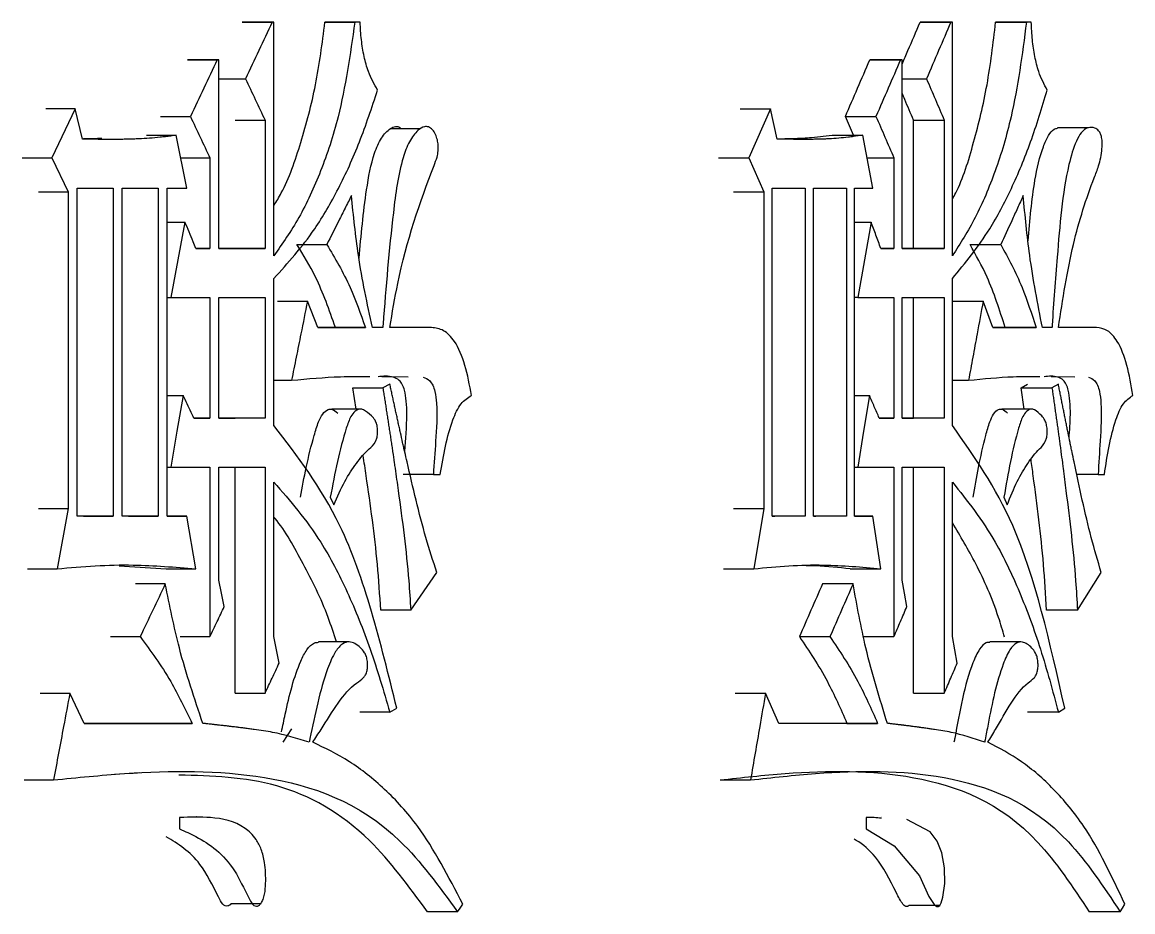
# Model space of a CAD drawing. Header units: millimetres. Extents: x 2271 to 4415, y 823 to 2339.
# Drawn here: x 3187.551 to 3190.737, y 1047.054 to 1049.607 of the extents above; entities that cross this region are included whole.
import ezdxf

# ---------------------------------------------------------------- set-up
doc = ezdxf.new("R2010")
doc.units = ezdxf.units.MM

msp = doc.modelspace()

# ---------------------------------------------------------------- linework, layer by layer
at = {"color": 7, "linetype": 'Continuous', "lineweight": 25}
for p, q in [((3188.1826, 1049.6072), (3188.2681, 1049.6072)), ((3188.1877, 1049.6072), (3188.1826, 1049.6072)), ((3188.2732, 1049.6072), (3188.1877, 1049.6072)), ((3188.2732, 1049.6072), (3188.2681, 1049.6072)), ((3188.2732, 1048.9366), (3188.2732, 1049.6072)), ((3188.5206, 1049.6072), (3188.4348, 1049.6072)), ((3188.5206, 1049.6072), (3188.5055, 1049.6072)), ((3190.1271, 1049.6073), (3190.2151, 1049.6073)), ((3190.1317, 1049.6073), (3190.1271, 1049.6073)), ((3190.2197, 1049.6073), (3190.1317, 1049.6073)), ((3190.2197, 1049.6073), (3190.2151, 1049.6073)), ((3190.2197, 1048.9366), (3190.2197, 1049.6073)), ((3190.4458, 1049.6073), (3190.3575, 1049.6073)), ((3190.4458, 1049.6073), (3190.4321, 1049.6073)), ((3188.025, 1049.4991), (3188.1103, 1049.4991)), ((3188.0301, 1049.4991), (3188.025, 1049.4991)), ((3188.1154, 1049.4991), (3188.0301, 1049.4991)), ((3188.1154, 1049.4991), (3188.1103, 1049.4991)), ((3188.1154, 1048.9582), (3188.1154, 1049.4991)), ((3189.9828, 1049.4991), (3190.0707, 1049.4991)), ((3189.9875, 1049.4991), (3189.9828, 1049.4991)), ((3190.0753, 1049.4991), (3189.9875, 1049.4991)), ((3190.0753, 1049.4991), (3190.0707, 1049.4991)), ((3190.0753, 1048.9582), (3190.0753, 1049.4991)), ((3188.1154, 1049.445), (3188.1919, 1049.445)), ((3190.0753, 1049.445), (3190.1453, 1049.445)), ((3187.7034, 1049.3584), (3187.6186, 1049.3584)), ((3187.7034, 1049.3584), (3187.6358, 1049.2178)), ((3187.7241, 1049.2719), (3187.7034, 1049.3584)), ((3189.6104, 1049.3585), (3189.6978, 1049.3585)), ((3189.6978, 1049.3585), (3189.6358, 1049.2178)), ((3189.7168, 1049.2719), (3189.6978, 1049.3585)), ((3187.9483, 1049.3368), (3188.0335, 1049.3368)), ((3188.1624, 1049.326), (3188.2478, 1049.326)), ((3188.2478, 1049.326), (3188.2478, 1048.9582)), ((3189.9126, 1049.3368), (3190.0004, 1049.3368)), ((3189.936, 1049.2827), (3189.9126, 1049.3368)), ((3190.1085, 1049.326), (3190.1965, 1049.326)), ((3190.1085, 1048.9582), (3190.1085, 1049.326)), ((3190.1965, 1049.326), (3190.1965, 1048.9582)), ((3188.6936, 1049.3017), (3188.607, 1049.3016)), ((3190.6103, 1049.3045), (3190.5212, 1049.3044)), ((3187.9074, 1049.2827), (3187.9925, 1049.2827)), ((3188.0233, 1049.1313), (3187.9925, 1049.2827)), ((3189.8152, 1049.2765), (3189.8751, 1049.2827)), ((3189.8751, 1049.2827), (3189.9628, 1049.2827)), ((3189.991, 1049.1313), (3189.9628, 1049.2827)), ((3187.5511, 1049.2178), (3187.6358, 1049.2178)), ((3187.6358, 1049.2178), (3187.6826, 1049.1204)), ((3188.0057, 1049.2178), (3188.0898, 1049.2178)), ((3188.0898, 1049.2178), (3188.0898, 1048.9582)), ((3189.5485, 1049.2178), (3189.6358, 1049.2178)), ((3189.6358, 1049.2178), (3189.6787, 1049.1205)), ((3189.9749, 1049.2178), (3190.0519, 1049.2178)), ((3190.0519, 1049.2178), (3190.0519, 1048.9582)), ((3187.7086, 1048.1902), (3187.7086, 1049.1313)), ((3187.7086, 1049.1313), (3187.8122, 1049.1313)), ((3187.8122, 1049.1313), (3187.8122, 1048.1902)), ((3187.838, 1048.1902), (3187.838, 1049.1313)), ((3187.838, 1049.1313), (3187.9411, 1049.1313)), ((3187.9411, 1049.1313), (3187.9411, 1048.1902)), ((3187.9668, 1048.1902), (3187.9668, 1049.1313)), ((3187.9668, 1049.1313), (3188.0233, 1049.1313)), ((3189.7025, 1048.1902), (3189.7026, 1049.1313)), ((3189.7026, 1049.1313), (3189.7976, 1049.1313)), ((3189.7976, 1049.1313), (3189.7976, 1048.1902)), ((3189.8212, 1048.1902), (3189.8213, 1049.1313)), ((3189.8213, 1049.1313), (3189.9157, 1049.1313)), ((3189.9157, 1049.1313), (3189.9157, 1048.1902)), ((3189.9393, 1049.1313), (3189.991, 1049.1313)), ((3189.9393, 1048.1902), (3189.9393, 1049.1313)), ((3187.5979, 1049.1204), (3187.6826, 1049.1204)), ((3187.6826, 1049.1204), (3187.6826, 1048.2118)), ((3187.9668, 1049.0339), (3188.0181, 1049.0339)), ((3189.9393, 1049.0339), (3189.9863, 1049.0339)), ((3188.0898, 1048.9582), (3188.0489, 1048.9582)), ((3188.0489, 1048.9582), (3188.0898, 1048.9582)), ((3188.2478, 1048.9582), (3188.1154, 1048.9582)), ((3188.1154, 1048.9582), (3188.1623, 1048.9582)), ((3188.1623, 1048.9582), (3188.2478, 1048.9582)), ((3190.0519, 1048.9582), (3190.0144, 1048.9582)), ((3190.0144, 1048.9582), (3190.0519, 1048.9582)), ((3190.1965, 1048.9582), (3190.0753, 1048.9582)), ((3190.0753, 1048.9582), (3190.1085, 1048.9582)), ((3190.1085, 1048.9582), (3190.1965, 1048.9582)), ((3188.2732, 1048.4498), (3188.2732, 1048.8717)), ((3190.2197, 1048.4498), (3190.2197, 1048.8717)), ((3187.9668, 1048.8176), (3187.9771, 1048.8176)), ((3187.9771, 1048.8176), (3188.0898, 1048.8176)), ((3188.0898, 1048.8176), (3188.0898, 1048.4714)), ((3188.1154, 1048.4714), (3188.1154, 1048.8176)), ((3188.1154, 1048.8176), (3188.2478, 1048.8176)), ((3188.2478, 1048.8176), (3188.2478, 1048.4714)), ((3189.9487, 1048.8176), (3189.9393, 1048.8176)), ((3189.9487, 1048.8176), (3190.0519, 1048.8176)), ((3190.0519, 1048.8176), (3190.0519, 1048.4714)), ((3190.0753, 1048.4714), (3190.0753, 1048.8176)), ((3190.0753, 1048.8176), (3190.1965, 1048.8176)), ((3190.1085, 1048.4714), (3190.1085, 1048.8176)), ((3190.1965, 1048.8176), (3190.1965, 1048.4714)), ((3188.2838, 1048.8068), (3188.3694, 1048.8068)), ((3188.3997, 1048.731), (3188.3694, 1048.8068)), ((3190.2197, 1048.8068), (3190.3077, 1048.8068)), ((3190.3354, 1048.7311), (3190.3077, 1048.8068)), ((3188.5356, 1048.731), (3188.3997, 1048.731)), ((3188.3997, 1048.731), (3188.4498, 1048.731)), ((3188.4498, 1048.731), (3188.5356, 1048.731)), ((3188.5858, 1048.731), (3188.5557, 1048.731)), ((3188.5858, 1048.731), (3188.5557, 1048.731)), ((3188.7256, 1048.731), (3188.6058, 1048.731)), ((3188.7256, 1048.731), (3188.6395, 1048.731)), ((3190.4596, 1048.7311), (3190.3354, 1048.7311)), ((3190.3354, 1048.7311), (3190.3712, 1048.7311)), ((3190.3712, 1048.7311), (3190.4596, 1048.7311)), ((3190.5054, 1048.7311), (3190.4779, 1048.7311)), ((3190.633, 1048.7311), (3190.5238, 1048.7311)), ((3190.633, 1048.7311), (3190.5444, 1048.7311)), ((3188.5828, 1048.5904), (3188.658, 1048.5894)), ((3190.5028, 1048.5905), (3190.5713, 1048.5895)), ((3188.2732, 1048.5796), (3188.3239, 1048.5796)), ((3188.5093, 1048.4966), (3188.4999, 1048.558)), ((3188.4999, 1048.558), (3188.5858, 1048.558)), ((3188.6058, 1048.5688), (3188.5858, 1048.558)), ((3190.2197, 1048.5796), (3190.2661, 1048.5796)), ((3190.417, 1048.558), (3190.4352, 1048.5688)), ((3190.4256, 1048.4966), (3190.417, 1048.558)), ((3190.417, 1048.558), (3190.5054, 1048.558)), ((3190.5237, 1048.5688), (3190.5054, 1048.558)), ((3187.9668, 1048.5363), (3188.013, 1048.5363)), ((3189.9393, 1048.5363), (3189.9816, 1048.5363)), ((3188.5254, 1048.4966), (3188.4391, 1048.4966)), ((3190.4503, 1048.4966), (3190.3614, 1048.4966)), ((3188.0898, 1048.4714), (3188.0438, 1048.4714)), ((3188.0438, 1048.4714), (3188.0898, 1048.4714)), ((3188.2478, 1048.4714), (3188.1154, 1048.4714)), ((3188.1154, 1048.4714), (3188.1623, 1048.4714)), ((3188.2478, 1048.4714), (3188.1623, 1048.4714)), ((3190.0519, 1048.4714), (3190.0098, 1048.4714)), ((3190.0098, 1048.4714), (3190.0519, 1048.4714)), ((3190.1965, 1048.4714), (3190.0753, 1048.4714)), ((3190.0753, 1048.4714), (3190.1085, 1048.4714)), ((3190.1965, 1048.4714), (3190.1085, 1048.4714)), ((3187.9668, 1048.3308), (3187.9771, 1048.3308)), ((3187.9771, 1048.3308), (3188.0898, 1048.3308)), ((3188.0898, 1048.3308), (3188.0898, 1047.844)), ((3188.1154, 1048.3308), (3188.2478, 1048.3308)), ((3188.1154, 1048.0063), (3188.1154, 1048.3308)), ((3188.1623, 1047.6817), (3188.1623, 1048.3308)), ((3188.2478, 1048.3308), (3188.2478, 1047.6817)), ((3188.7306, 1048.3092), (3188.6445, 1048.3092)), ((3188.7306, 1048.3092), (3188.7505, 1048.3092)), ((3189.9393, 1048.3308), (3189.9487, 1048.3308)), ((3189.9487, 1048.3308), (3190.0519, 1048.3308)), ((3190.0519, 1048.3308), (3190.0519, 1047.844)), ((3190.0753, 1048.3308), (3190.1965, 1048.3308)), ((3190.0753, 1048.0063), (3190.0753, 1048.3308)), ((3190.1085, 1047.6818), (3190.1085, 1048.3308)), ((3190.1965, 1048.3308), (3190.1965, 1047.6818)), ((3190.6376, 1048.3092), (3190.5771, 1048.3092)), ((3190.6376, 1048.3092), (3190.6557, 1048.3092)), ((3188.2732, 1047.844), (3188.2732, 1048.2875)), ((3190.2197, 1047.844), (3190.2197, 1048.2875)), ((3188.435, 1048.2443), (3188.4451, 1048.2227)), ((3190.3677, 1048.2443), (3190.3769, 1048.2227)), ((3187.5979, 1048.2118), (3187.6826, 1048.2118)), ((3187.6826, 1048.2118), (3187.6514, 1048.0387)), ((3189.6787, 1048.2118), (3189.6501, 1048.0387)), ((3187.8122, 1048.1902), (3187.7086, 1048.1902)), ((3187.7273, 1048.1902), (3187.7086, 1048.1902)), ((3187.7273, 1048.1902), (3187.8122, 1048.1902)), ((3187.9411, 1048.1902), (3187.838, 1048.1902)), ((3187.856, 1048.1902), (3187.838, 1048.1902)), ((3187.856, 1048.1902), (3187.9411, 1048.1902)), ((3188.0233, 1048.1902), (3187.9668, 1048.1902)), ((3187.9668, 1048.1902), (3188.0233, 1048.1902)), ((3188.0489, 1048.0387), (3188.0233, 1048.1902)), ((3189.7976, 1048.1902), (3189.7025, 1048.1902)), ((3189.7025, 1048.1902), (3189.7101, 1048.1902)), ((3189.7976, 1048.1902), (3189.7101, 1048.1902)), ((3189.9157, 1048.1902), (3189.8212, 1048.1902)), ((3189.8212, 1048.1902), (3189.8281, 1048.1902)), ((3189.9157, 1048.1902), (3189.8281, 1048.1902)), ((3189.991, 1048.1902), (3189.9393, 1048.1902)), ((3189.9393, 1048.1902), (3189.991, 1048.1902)), ((3190.0144, 1048.0387), (3189.991, 1048.1902)), ((3187.8293, 1048.0469), (3187.9637, 1048.0387)), ((3187.5667, 1048.0387), (3187.6514, 1048.0387)), ((3187.9637, 1048.0387), (3188.0489, 1048.0387)), ((3188.6658, 1047.9197), (3188.7405, 1048.0279)), ((3189.5628, 1048.0387), (3189.6501, 1048.0387)), ((3189.9267, 1048.0388), (3190.0144, 1048.0387)), ((3190.5784, 1047.9198), (3190.6466, 1048.0279)), ((3187.9617, 1047.9954), (3187.8766, 1047.9954)), ((3189.9346, 1047.9955), (3189.8469, 1047.9955)), ((3188.6658, 1047.9197), (3188.5798, 1047.9197)), ((3190.5784, 1047.9198), (3190.4899, 1047.9198)), ((3188.0046, 1047.844), (3188.0898, 1047.844)), ((3188.4879, 1047.829), (3188.4015, 1047.829)), ((3190.416, 1047.829), (3190.3271, 1047.829)), ((3187.6031, 1047.6817), (3187.6878, 1047.6817)), ((3187.7293, 1047.5952), (3187.6878, 1047.6817)), ((3189.5962, 1047.6818), (3189.6835, 1047.6818)), ((3189.7216, 1047.5952), (3189.6835, 1047.6818)), ((3188.6058, 1047.6277), (3188.6258, 1047.6385)), ((3190.5237, 1047.6277), (3190.5419, 1047.6385)), ((3188.0386, 1047.5952), (3187.7293, 1047.5952)), ((3187.7293, 1047.5952), (3187.9534, 1047.5952)), ((3187.9534, 1047.5952), (3188.0386, 1047.5952)), ((3188.3239, 1047.579), (3188.2989, 1047.5411)), ((3190.0051, 1047.5952), (3189.7216, 1047.5952)), ((3189.9173, 1047.5952), (3189.7216, 1047.5952)), ((3189.9173, 1047.5952), (3190.0051, 1047.5952)), ((3187.8862, 1047.4528), (3187.8163, 1047.4486)), ((3187.5563, 1047.4329), (3187.641, 1047.4329)), ((3189.5532, 1047.4329), (3189.6405, 1047.4329)), ((3188.0027, 1047.3248), (3188.0027, 1047.2923)), ((3188.0508, 1047.3266), (3188.0502, 1047.3266)), ((3189.9722, 1047.3248), (3189.9722, 1047.2923)), ((3190.0167, 1047.3267), (3190.0162, 1047.3267)), ((3188.1502, 1047.0781), (3188.2362, 1047.0781)), ((3190.0957, 1047.073), (3190.1842, 1047.073)), ((3188.8002, 1047.0545), (3188.714, 1047.0545)), ((3190.7011, 1047.0545), (3190.6124, 1047.0545))]:
    msp.add_line(p, q, dxfattribs=at)
at = {"color": 7, "linetype": 'Continuous', "lineweight": 25, "flags": 128}
for points in [[(3188.4197, 1049.6072), (3188.4483, 1049.6072), (3188.4769, 1049.6072), (3188.5055, 1049.6072)], [(3188.4348, 1049.6072), (3188.4296, 1049.6072), (3188.4263, 1049.6072), (3188.423, 1049.6072), (3188.4197, 1049.6072)], [(3190.3437, 1049.6073), (3190.3732, 1049.6073), (3190.4321, 1049.6073)], [(3190.3575, 1049.6073), (3190.3528, 1049.6073), (3190.3498, 1049.6073), (3190.3468, 1049.6073), (3190.3437, 1049.6073)], [(3189.5914, 1049.1205), (3189.6351, 1049.1205), (3189.6787, 1049.1205)], [(3189.6787, 1049.1205), (3189.6787, 1048.6661), (3189.6787, 1048.2118)], [(3188.0181, 1049.0339), (3187.9976, 1048.9257), (3187.9771, 1048.8176)], [(3189.9863, 1049.0339), (3189.9675, 1048.9258), (3189.9487, 1048.8176)], [(3188.013, 1048.5363), (3187.9951, 1048.4335), (3187.9771, 1048.3308)], [(3189.9816, 1048.5363), (3189.9651, 1048.4336), (3189.9487, 1048.3308)], [(3189.5914, 1048.2118), (3189.6132, 1048.2118), (3189.6351, 1048.2118), (3189.6569, 1048.2118), (3189.6787, 1048.2118)], [(3188.1307, 1047.9305), (3188.123, 1047.9684), (3188.1154, 1048.0063)], [(3190.0893, 1047.9306), (3190.0823, 1047.9684), (3190.0753, 1048.0063)], [(3187.8046, 1047.844), (3187.8261, 1047.844), (3187.8475, 1047.844), (3187.8896, 1047.844)], [(3188.2884, 1047.7683), (3188.2808, 1047.8061), (3188.2732, 1047.844)], [(3189.7809, 1047.844), (3189.8031, 1047.844), (3189.8252, 1047.844), (3189.8685, 1047.844)], [(3189.9641, 1047.844), (3189.9863, 1047.844), (3190.0084, 1047.844), (3190.0519, 1047.844)], [(3190.2336, 1047.7683), (3190.2267, 1047.8062), (3190.2197, 1047.844)], [(3188.1623, 1047.6817), (3188.1837, 1047.6817), (3188.2051, 1047.6817), (3188.2264, 1047.6817), (3188.2478, 1047.6817)], [(3190.1085, 1047.6818), (3190.1307, 1047.6818), (3190.1529, 1047.6818), (3190.1965, 1047.6818)], [(3188.6058, 1047.6277), (3188.5704, 1047.6277), (3188.5451, 1047.6277), (3188.5198, 1047.6277)], [(3190.5237, 1047.6277), (3190.4872, 1047.6277), (3190.4612, 1047.6277), (3190.4352, 1047.6277)], [(3189.9722, 1047.2923), (3190.0524, 1047.2441), (3190.1254, 1047.1575), (3190.1518, 1047.0988), (3190.1673, 1047.0749), (3190.1747, 1047.0696), (3190.1791, 1047.0695), (3190.1833, 1047.0726), (3190.1875, 1047.0799), (3190.1926, 1047.0968), (3190.1978, 1047.136), (3190.1972, 1047.1803), (3190.1892, 1047.2233), (3190.1757, 1047.2574), (3190.1558, 1047.2839), (3190.0886, 1047.319), (3190.0886, 1047.319)], [(3188.8002, 1047.0544), (3188.8076, 1047.0652), (3188.815, 1047.076)], [(3190.701, 1047.0545), (3190.7078, 1047.0652), (3190.7146, 1047.076)]]:
    msp.add_lwpolyline(points, dxfattribs=at)
at = {"color": 7, "linetype": 'Continuous', "lineweight": 25}
for points, knots in [([(3188.2681, 1049.6072), (3188.2555, 1049.5802), (3188.2301, 1049.5261), (3188.2046, 1049.472), (3188.1919, 1049.445)], [0, 0, 0, 0, 0.499999, 1, 1, 1, 1]), ([(3188.5055, 1049.6072), (3188.4921, 1049.5143), (3188.4702, 1049.3623), (3188.4095, 1049.1782), (3188.3473, 1049.0433), (3188.2978, 1048.972), (3188.2732, 1048.9366)], [0, 0, 0, 0, 0.347456, 0.568585, 0.785979, 1, 1, 1, 1]), ([(3188.2732, 1049.0812), (3188.2805, 1049.0929), (3188.3117, 1049.1435), (3188.3523, 1049.2621), (3188.3962, 1049.4261), (3188.4118, 1049.5466), (3188.4197, 1049.6072)], [0, 0, 0, 0, 0.089873, 0.388521, 0.692316, 1, 1, 1, 1]), ([(3188.5708, 1049.4125), (3188.5611, 1049.4291), (3188.5451, 1049.4566), (3188.5314, 1049.509), (3188.5234, 1049.5569), (3188.5215, 1049.5904), (3188.5206, 1049.6072)], [0, 0, 0, 0, 0.330678, 0.55099, 0.77457, 1, 1, 1, 1]), ([(3190.0753, 1049.4868), (3190.081, 1049.4999), (3190.0982, 1049.5401), (3190.1155, 1049.5802), (3190.1271, 1049.6073)], [0, 0, 0, 0, 0.326762, 1, 1, 1, 1]), ([(3190.2151, 1049.6073), (3190.2035, 1049.5802), (3190.1803, 1049.5261), (3190.157, 1049.472), (3190.1453, 1049.445)], [0, 0, 0, 0, 0.5, 1, 1, 1, 1]), ([(3190.4321, 1049.6073), (3190.4198, 1049.5144), (3190.3998, 1049.3624), (3190.3444, 1049.1782), (3190.2874, 1049.0433), (3190.2422, 1048.972), (3190.2197, 1048.9366)], [0, 0, 0, 0, 0.347456, 0.568585, 0.785979, 1, 1, 1, 1]), ([(3190.2197, 1049.0995), (3190.223, 1049.1053), (3190.248, 1049.1504), (3190.282, 1049.2625), (3190.3223, 1049.426), (3190.3366, 1049.5466), (3190.3437, 1049.6073)], [0, 0, 0, 0, 0.046421, 0.359328, 0.677626, 1, 1, 1, 1]), ([(3190.4917, 1049.4126), (3190.4829, 1049.4291), (3190.4682, 1049.4566), (3190.4557, 1049.509), (3190.4484, 1049.5569), (3190.4467, 1049.5904), (3190.4458, 1049.6073)], [0, 0, 0, 0, 0.330678, 0.55099, 0.77457, 1, 1, 1, 1]), ([(3188.1103, 1049.4991), (3188.0975, 1049.472), (3188.072, 1049.4179), (3188.0463, 1049.3638), (3188.0335, 1049.3368)], [0, 0, 0, 0, 0.499999, 1, 1, 1, 1]), ([(3189.9126, 1049.3368), (3189.9243, 1049.3639), (3189.9478, 1049.418), (3189.9711, 1049.472), (3189.9828, 1049.4991)], [0, 0, 0, 0, 0.499999, 1, 1, 1, 1]), ([(3190.0707, 1049.4991), (3190.059, 1049.472), (3190.0356, 1049.418), (3190.0121, 1049.3639), (3190.0004, 1049.3368)], [0, 0, 0, 0, 0.5, 1, 1, 1, 1]), ([(3188.1919, 1049.445), (3188.2012, 1049.4251), (3188.2199, 1049.3855), (3188.2385, 1049.3458), (3188.2478, 1049.326)], [0, 0, 0, 0, 0.5, 1, 1, 1, 1]), ([(3190.1453, 1049.445), (3190.1539, 1049.4252), (3190.1709, 1049.3855), (3190.188, 1049.3458), (3190.1965, 1049.326)], [0, 0, 0, 0, 0.500001, 1, 1, 1, 1]), ([(3188.2732, 1048.8717), (3188.3134, 1048.9162), (3188.3799, 1048.99), (3188.4597, 1049.1286), (3188.5208, 1049.2617), (3188.554, 1049.3621), (3188.5708, 1049.4125)], [0, 0, 0, 0, 0.3338091, 0.553089, 0.7752188, 1, 1, 1, 1]), ([(3190.1085, 1049.326), (3190.1, 1049.3458), (3190.0889, 1049.3716), (3190.0779, 1049.3973), (3190.0753, 1049.4033)], [0, 0, 0, 0, 0.770201, 1, 1, 1, 1]), ([(3190.2197, 1048.8717), (3190.2564, 1048.9163), (3190.3173, 1048.9901), (3190.3902, 1049.1286), (3190.446, 1049.2618), (3190.4764, 1049.3621), (3190.4917, 1049.4126)], [0, 0, 0, 0, 0.333809, 0.553089, 0.775219, 1, 1, 1, 1]), ([(3188.0335, 1049.3368), (3188.0429, 1049.317), (3188.0617, 1049.2773), (3188.0805, 1049.2376), (3188.0898, 1049.2178)], [0, 0, 0, 0, 0.4999996, 1, 1, 1, 1]), ([(3190.0004, 1049.3368), (3190.009, 1049.317), (3190.0262, 1049.2773), (3190.0433, 1049.2377), (3190.0519, 1049.2178)], [0, 0, 0, 0, 0.500001, 1, 1, 1, 1]), ([(3188.5174, 1048.9298), (3188.5235, 1048.9955), (3188.533, 1049.0987), (3188.5545, 1049.2183), (3188.5807, 1049.2765), (3188.6027, 1049.3012), (3188.6212, 1049.3085), (3188.6321, 1049.308), (3188.6368, 1049.3029), (3188.638, 1049.3016)], [0, 0, 0, 0, 0.408456, 0.640664, 0.758053, 0.875774, 0.935445, 0.984313, 1, 1, 1, 1]), ([(3188.6058, 1048.731), (3188.6129, 1048.7736), (3188.6411, 1048.9417), (3188.6947, 1049.0995), (3188.7408, 1049.2168), (3188.7449, 1049.237), (3188.745, 1049.2545), (3188.7423, 1049.2707), (3188.7368, 1049.2863), (3188.7283, 1049.3), (3188.7173, 1049.308), (3188.7027, 1049.3081), (3188.6831, 1049.296), (3188.6608, 1049.2666), (3188.6319, 1049.1893), (3188.6084, 1049.0082), (3188.5939, 1048.8447), (3188.586, 1048.7341), (3188.5858, 1048.731)], [0, 0, 0, 0, 0.099165, 0.391823, 0.413047, 0.4272, 0.439104, 0.450968, 0.464473, 0.480605, 0.498238, 0.5147, 0.543399, 0.586336, 0.629267, 0.752496, 0.993107, 1, 1, 1, 1]), ([(3190.4369, 1048.9802), (3190.4419, 1049.0389), (3190.45, 1049.1335), (3190.4733, 1049.2352), (3190.4939, 1049.2823), (3190.5086, 1049.3004), (3190.5179, 1049.3024), (3190.5213, 1049.3031)], [0, 0, 0, 0, 0.454474, 0.731259, 0.84685, 0.944624, 1, 1, 1, 1]), ([(3190.5238, 1048.7311), (3190.5364, 1048.8122), (3190.5604, 1048.9667), (3190.6075, 1049.1141), (3190.6408, 1049.1964), (3190.6483, 1049.2319), (3190.6498, 1049.2608), (3190.6486, 1049.2758), (3190.6447, 1049.288), (3190.6381, 1049.2981), (3190.6257, 1049.306), (3190.6083, 1049.3064), (3190.5895, 1049.2931), (3190.5698, 1049.2573), (3190.5369, 1049.1437), (3190.5225, 1048.9578), (3190.5095, 1048.8011), (3190.5056, 1048.7334), (3190.5055, 1048.7311)], [0, 0, 0, 0, 0.188824, 0.359425, 0.391174, 0.431004, 0.443042, 0.4552, 0.463942, 0.475035, 0.493349, 0.52466, 0.556942, 0.585534, 0.64557, 0.848774, 0.994709, 1, 1, 1, 1]), ([(3187.9925, 1049.2827), (3187.9823, 1049.2814), (3187.9671, 1049.2793), (3187.9315, 1049.2753), (3187.9035, 1049.2733), (3187.878, 1049.2722), (3187.8703, 1049.2719), (3187.8626, 1049.2716), (3187.855, 1049.2714), (3187.8473, 1049.2713), (3187.8396, 1049.2711), (3187.8319, 1049.271), (3187.8217, 1049.2709), (3187.8115, 1049.2709), (3187.8012, 1049.2709), (3187.7935, 1049.2709), (3187.7871, 1049.271), (3187.782, 1049.271), (3187.7769, 1049.2711), (3187.7717, 1049.2711), (3187.7666, 1049.2712), (3187.7627, 1049.2713), (3187.7589, 1049.2713), (3187.755, 1049.2714), (3187.7512, 1049.2714), (3187.7473, 1049.2715), (3187.7435, 1049.2716), (3187.7396, 1049.2716), (3187.7358, 1049.2717), (3187.7306, 1049.2718), (3187.7267, 1049.2718), (3187.7241, 1049.2719)], [0, 0, 0, 0, 0.114246, 0.171369, 0.39989, 0.428452, 0.457013, 0.485575, 0.514136, 0.542697, 0.571259, 0.59982, 0.628382, 0.685505, 0.714066, 0.742627, 0.771189, 0.785469, 0.79975, 0.828312, 0.842592, 0.856873, 0.871154, 0.885434, 0.899715, 0.913996, 0.928276, 0.942557, 0.956838, 0.971119, 1, 1, 1, 1]), ([(3187.7798, 1049.2735), (3187.7634, 1049.2729), (3187.7451, 1049.2723), (3187.726, 1049.2721), (3187.7241, 1049.2721)], [0, 0, 0, 0, 0.900372, 1, 1, 1, 1]), ([(3189.9628, 1049.2827), (3189.9536, 1049.2814), (3189.9398, 1049.2794), (3189.9075, 1049.2754), (3189.8821, 1049.2734), (3189.8589, 1049.2722), (3189.8519, 1049.272), (3189.845, 1049.2717), (3189.838, 1049.2715), (3189.8287, 1049.2713), (3189.8195, 1049.2711), (3189.8102, 1049.271), (3189.8032, 1049.271), (3189.7962, 1049.2709), (3189.7892, 1049.2709), (3189.7823, 1049.271), (3189.7765, 1049.271), (3189.7718, 1049.2711), (3189.7683, 1049.2711), (3189.7648, 1049.2711), (3189.7613, 1049.2712), (3189.7578, 1049.2712), (3189.7543, 1049.2713), (3189.7508, 1049.2713), (3189.7462, 1049.2714), (3189.7415, 1049.2715), (3189.7369, 1049.2715), (3189.7334, 1049.2716), (3189.7299, 1049.2717), (3189.7264, 1049.2717), (3189.722, 1049.2718), (3189.7188, 1049.2719), (3189.7168, 1049.2719)], [0, 0, 0, 0, 0.113118, 0.169677, 0.395941, 0.424221, 0.4525, 0.480779, 0.509059, 0.537338, 0.593897, 0.622177, 0.650456, 0.678735, 0.707015, 0.735294, 0.763573, 0.777713, 0.791853, 0.805993, 0.820132, 0.834272, 0.848412, 0.862551, 0.876691, 0.90497, 0.91911, 0.93325, 0.947389, 0.961529, 0.975669, 1, 1, 1, 1]), ([(3189.8156, 1049.2754), (3189.8079, 1049.2749), (3189.7883, 1049.2735), (3189.7497, 1049.2721), (3189.7271, 1049.272), (3189.7178, 1049.2719)], [0, 0, 0, 0, 0.27763, 0.704747, 1, 1, 1, 1]), ([(3188.4955, 1049.1096), (3188.4894, 1049.0976), (3188.4774, 1049.0735), (3188.4539, 1049.0266), (3188.4364, 1048.9918), (3188.425, 1048.969)], [0, 0, 0, 0, 0.25711, 0.51422, 1, 1, 1, 1]), ([(3188.5557, 1048.731), (3188.541, 1048.7995), (3188.5148, 1048.922), (3188.5014, 1049.0522), (3188.4955, 1049.1096)], [0, 0, 0, 0, 0.5585499, 1, 1, 1, 1]), ([(3190.4229, 1049.1097), (3190.4174, 1049.0976), (3190.4064, 1049.0735), (3190.3849, 1049.0266), (3190.3689, 1048.9918), (3190.3585, 1048.969)], [0, 0, 0, 0, 0.25711, 0.51422, 1, 1, 1, 1]), ([(3190.4779, 1048.7311), (3190.4645, 1048.7995), (3190.4405, 1048.9221), (3190.4283, 1049.0522), (3190.4229, 1049.1097)], [0, 0, 0, 0, 0.55855, 1, 1, 1, 1]), ([(3188.0489, 1048.9582), (3188.0463, 1048.9645), (3188.0399, 1048.9803), (3188.0297, 1049.0055), (3188.022, 1049.0244), (3188.0181, 1049.0339)], [0, 0, 0, 0, 0.250001, 0.625, 1, 1, 1, 1]), ([(3190.0144, 1048.9582), (3190.0098, 1048.9708), (3190.0004, 1048.9961), (3189.991, 1049.0213), (3189.9863, 1049.0339)], [0, 0, 0, 0, 0.500001, 1, 1, 1, 1]), ([(3188.3393, 1048.969), (3188.3465, 1048.969), (3188.3609, 1048.969), (3188.3895, 1048.969), (3188.4108, 1048.969), (3188.425, 1048.969)], [0, 0, 0, 0, 0.2525093, 0.5050093, 1, 1, 1, 1]), ([(3188.4498, 1048.731), (3188.432, 1048.7813), (3188.4006, 1048.8703), (3188.3579, 1048.9391), (3188.3393, 1048.969)], [0, 0, 0, 0, 0.56494, 1, 1, 1, 1]), ([(3188.425, 1048.969), (3188.4483, 1048.9299), (3188.4904, 1048.8594), (3188.5217, 1048.7706), (3188.5356, 1048.731)], [0, 0, 0, 0, 0.5551112, 1, 1, 1, 1]), ([(3190.2702, 1048.969), (3190.2777, 1048.969), (3190.2925, 1048.969), (3190.3219, 1048.969), (3190.3439, 1048.969), (3190.3585, 1048.969)], [0, 0, 0, 0, 0.252509, 0.505009, 1, 1, 1, 1]), ([(3190.3712, 1048.7311), (3190.355, 1048.7813), (3190.3263, 1048.8703), (3190.2872, 1048.9391), (3190.2702, 1048.969)], [0, 0, 0, 0, 0.5649403, 1, 1, 1, 1]), ([(3190.3585, 1048.969), (3190.3798, 1048.9299), (3190.4183, 1048.8594), (3190.4469, 1048.7706), (3190.4596, 1048.7311)], [0, 0, 0, 0, 0.555111, 1, 1, 1, 1]), ([(3188.3694, 1048.8068), (3188.3632, 1048.7754), (3188.3524, 1048.7218), (3188.3372, 1048.6461), (3188.3284, 1048.6017), (3188.3239, 1048.5796)], [0, 0, 0, 0, 0.414509, 0.7072526, 1, 1, 1, 1]), ([(3190.3077, 1048.8068), (3190.302, 1048.7754), (3190.2922, 1048.7218), (3190.2783, 1048.6461), (3190.2702, 1048.6018), (3190.2661, 1048.5796)], [0, 0, 0, 0, 0.414509, 0.707253, 1, 1, 1, 1]), ([(3188.8398, 1048.5363), (3188.8345, 1048.5659), (3188.824, 1048.6241), (3188.7958, 1048.6908), (3188.7605, 1048.7265), (3188.7372, 1048.7295), (3188.7256, 1048.731)], [0, 0, 0, 0, 0.291567, 0.574035, 0.788626, 1, 1, 1, 1]), ([(3190.7372, 1048.5364), (3190.7323, 1048.5659), (3190.7227, 1048.6241), (3190.697, 1048.6909), (3190.6648, 1048.7265), (3190.6436, 1048.7296), (3190.633, 1048.7311)], [0, 0, 0, 0, 0.291567, 0.574035, 0.788626, 1, 1, 1, 1]), ([(3188.3239, 1048.5796), (3188.3707, 1048.584), (3188.4456, 1048.591), (3188.5201, 1048.5905), (3188.5481, 1048.5903)], [0, 0, 0, 0, 0.623723, 1, 1, 1, 1]), ([(3188.6484, 1048.3755), (3188.6514, 1048.4105), (3188.6555, 1048.4586), (3188.6538, 1048.518), (3188.6496, 1048.5482), (3188.6421, 1048.5686), (3188.6309, 1048.5825), (3188.6072, 1048.5936), (3188.5866, 1048.5912), (3188.572, 1048.5895)], [0, 0, 0, 0, 0.312499, 0.427886, 0.522756, 0.584075, 0.645392, 0.74882, 1, 1, 1, 1]), ([(3188.7011, 1048.5888), (3188.7076, 1048.5863), (3188.7178, 1048.5824), (3188.7295, 1048.5662), (3188.7367, 1048.5439), (3188.7429, 1048.4892), (3188.7374, 1048.4086), (3188.7328, 1048.3409), (3188.7306, 1048.3092)], [0, 0, 0, 0, 0.12079, 0.187477, 0.254407, 0.362664, 0.701018, 1, 1, 1, 1]), ([(3190.2661, 1048.5796), (3190.3089, 1048.584), (3190.3775, 1048.591), (3190.4455, 1048.5905), (3190.4709, 1048.5903)], [0, 0, 0, 0, 0.6252274, 1, 1, 1, 1]), ([(3190.5545, 1048.4142), (3190.5562, 1048.4365), (3190.5589, 1048.4716), (3190.5574, 1048.518), (3190.5536, 1048.5482), (3190.5468, 1048.5686), (3190.5366, 1048.5826), (3190.5149, 1048.5936), (3190.4962, 1048.5912), (3190.4828, 1048.5895)], [0, 0, 0, 0, 0.223428, 0.353766, 0.460927, 0.53019, 0.599453, 0.71628, 1, 1, 1, 1]), ([(3190.6106, 1048.5889), (3190.6165, 1048.5864), (3190.6258, 1048.5825), (3190.6364, 1048.5664), (3190.643, 1048.5441), (3190.6487, 1048.4898), (3190.6438, 1048.4092), (3190.6396, 1048.3414), (3190.6376, 1048.3092)], [0, 0, 0, 0, 0.120528, 0.187177, 0.25408, 0.361766, 0.697149, 1, 1, 1, 1]), ([(3188.5858, 1048.558), (3188.5862, 1048.5553), (3188.587, 1048.55), (3188.5883, 1048.5421), (3188.5895, 1048.5341), (3188.5912, 1048.5235), (3188.5928, 1048.513), (3188.5945, 1048.5024), (3188.5957, 1048.4944), (3188.5973, 1048.4838), (3188.599, 1048.4732), (3188.6006, 1048.4626), (3188.6018, 1048.4547), (3188.6034, 1048.4441), (3188.6051, 1048.4335), (3188.6071, 1048.4202), (3188.6091, 1048.4069), (3188.6115, 1048.391), (3188.6146, 1048.3697), (3188.6177, 1048.3484), (3188.6231, 1048.3111), (3188.6386, 1048.1989), (3188.6567, 1048.0639), (3188.664, 1047.9478), (3188.6658, 1047.9197)], [0, 0, 0, 0, 0.012619, 0.025237, 0.037856, 0.050474, 0.075711, 0.08833, 0.100948, 0.113567, 0.138804, 0.151422, 0.164041, 0.176659, 0.201896, 0.214515, 0.239752, 0.264989, 0.290226, 0.3407, 0.365937, 0.466887, 0.870929, 1, 1, 1, 1]), ([(3188.7405, 1048.0279), (3188.7299, 1048.0611), (3188.6974, 1048.1626), (3188.67, 1048.2814), (3188.6498, 1048.3689), (3188.6456, 1048.3874), (3188.6415, 1048.4059), (3188.6378, 1048.4221), (3188.6348, 1048.436), (3188.6332, 1048.443), (3188.6312, 1048.4523), (3188.6291, 1048.4616), (3188.6271, 1048.4709), (3188.6256, 1048.4779), (3188.6235, 1048.4872), (3188.6215, 1048.4965), (3188.6195, 1048.5058), (3188.6179, 1048.5128), (3188.6159, 1048.5221), (3188.6139, 1048.5314), (3188.6119, 1048.5408), (3188.6104, 1048.5478), (3188.6083, 1048.5571), (3188.6068, 1048.5641), (3188.6058, 1048.5688)], [0, 0, 0, 0, 0.194919, 0.596792, 0.647185, 0.672381, 0.697577, 0.74797, 0.760568, 0.773166, 0.785764, 0.81096, 0.823558, 0.836156, 0.848754, 0.873951, 0.886549, 0.899147, 0.911745, 0.936941, 0.949539, 0.962137, 0.974736, 1, 1, 1, 1]), ([(3190.5054, 1048.558), (3190.5058, 1048.5553), (3190.5065, 1048.55), (3190.5076, 1048.5421), (3190.5088, 1048.5342), (3190.5103, 1048.5236), (3190.5118, 1048.513), (3190.5133, 1048.5024), (3190.5144, 1048.4944), (3190.5159, 1048.4839), (3190.5174, 1048.4733), (3190.5189, 1048.4627), (3190.52, 1048.4547), (3190.5215, 1048.4441), (3190.523, 1048.4335), (3190.5248, 1048.4202), (3190.5266, 1048.407), (3190.5288, 1048.391), (3190.5317, 1048.3698), (3190.5345, 1048.3485), (3190.5394, 1048.3112), (3190.5536, 1048.199), (3190.5702, 1048.064), (3190.5768, 1047.9479), (3190.5784, 1047.9198)], [0, 0, 0, 0, 0.012619, 0.025237, 0.037856, 0.050474, 0.075711, 0.08833, 0.100948, 0.113567, 0.138804, 0.151422, 0.164041, 0.176659, 0.201896, 0.214515, 0.239752, 0.264989, 0.290226, 0.3407, 0.365937, 0.466887, 0.870929, 1, 1, 1, 1]), ([(3190.6466, 1048.0279), (3190.6369, 1048.0611), (3190.6073, 1048.1626), (3190.5822, 1048.2815), (3190.5639, 1048.3689), (3190.56, 1048.3874), (3190.5562, 1048.4059), (3190.5529, 1048.4221), (3190.5501, 1048.4361), (3190.5487, 1048.443), (3190.5468, 1048.4523), (3190.5449, 1048.4616), (3190.5431, 1048.4709), (3190.5417, 1048.4779), (3190.5398, 1048.4872), (3190.538, 1048.4965), (3190.5361, 1048.5059), (3190.5347, 1048.5128), (3190.5329, 1048.5222), (3190.531, 1048.5315), (3190.5292, 1048.5408), (3190.5278, 1048.5478), (3190.526, 1048.5571), (3190.5246, 1048.5641), (3190.5237, 1048.5688)], [0, 0, 0, 0, 0.194919, 0.596792, 0.647185, 0.672381, 0.697577, 0.74797, 0.760568, 0.773166, 0.785764, 0.81096, 0.823558, 0.836156, 0.848754, 0.873951, 0.886549, 0.899147, 0.911745, 0.936941, 0.949539, 0.962137, 0.974736, 1, 1, 1, 1]), ([(3188.0438, 1048.4714), (3188.0412, 1048.4768), (3188.0348, 1048.4903), (3188.0246, 1048.512), (3188.0169, 1048.5282), (3188.013, 1048.5363)], [0, 0, 0, 0, 0.250001, 0.625, 1, 1, 1, 1]), ([(3188.7505, 1048.3092), (3188.7598, 1048.3642), (3188.7727, 1048.4403), (3188.8086, 1048.5161), (3188.8295, 1048.5296), (3188.8398, 1048.5363)], [0, 0, 0, 0, 0.572071, 0.789697, 1, 1, 1, 1]), ([(3190.0098, 1048.4714), (3190.0051, 1048.4823), (3189.9957, 1048.5039), (3189.9863, 1048.5255), (3189.9816, 1048.5363)], [0, 0, 0, 0, 0.500001, 1, 1, 1, 1]), ([(3190.6557, 1048.3092), (3190.6642, 1048.3643), (3190.676, 1048.4403), (3190.7087, 1048.5161), (3190.7278, 1048.5297), (3190.7372, 1048.5364)], [0, 0, 0, 0, 0.5720712, 0.7896972, 1, 1, 1, 1]), ([(3188.3493, 1048.2443), (3188.3546, 1048.2727), (3188.3658, 1048.3334), (3188.3837, 1048.4053), (3188.3993, 1048.4574), (3188.4126, 1048.4844), (3188.4267, 1048.4965), (3188.4421, 1048.4979), (3188.451, 1048.4902), (3188.4562, 1048.4856)], [0, 0, 0, 0, 0.2520478, 0.5373072, 0.6651254, 0.7544799, 0.8445199, 0.9076679, 1, 1, 1, 1]), ([(3188.4451, 1048.2227), (3188.4553, 1048.2455), (3188.4748, 1048.2893), (3188.5093, 1048.3429), (3188.5395, 1048.378), (3188.5617, 1048.3957), (3188.569, 1048.4134), (3188.5709, 1048.4259), (3188.5708, 1048.4395), (3188.5686, 1048.4534), (3188.5628, 1048.4676), (3188.5497, 1048.4818), (3188.5346, 1048.4945), (3188.5177, 1048.4983), (3188.505, 1048.4907), (3188.4915, 1048.4734), (3188.4743, 1048.4241), (3188.4544, 1048.3469), (3188.4415, 1048.2787), (3188.435, 1048.2443)], [0, 0, 0, 0, 0.117411, 0.224515, 0.331514, 0.385099, 0.401502, 0.417942, 0.434593, 0.453955, 0.473463, 0.503457, 0.565825, 0.597867, 0.629903, 0.663788, 0.718191, 0.858064, 1, 1, 1, 1]), ([(3190.2794, 1048.2443), (3190.2842, 1048.2728), (3190.2945, 1048.3334), (3190.3108, 1048.4053), (3190.3251, 1048.4575), (3190.3373, 1048.4845), (3190.3501, 1048.4965), (3190.3644, 1048.498), (3190.3726, 1048.4901), (3190.3776, 1048.4853)], [0, 0, 0, 0, 0.251355, 0.535833, 0.663298, 0.752407, 0.8422, 0.905175, 1, 1, 1, 1]), ([(3190.3769, 1048.2227), (3190.3862, 1048.2456), (3190.404, 1048.2893), (3190.4355, 1048.343), (3190.4631, 1048.378), (3190.4834, 1048.3957), (3190.49, 1048.4134), (3190.4918, 1048.4259), (3190.4917, 1048.4396), (3190.4896, 1048.4535), (3190.4843, 1048.4676), (3190.4724, 1048.4818), (3190.4586, 1048.4945), (3190.4432, 1048.4984), (3190.4316, 1048.4907), (3190.4193, 1048.4735), (3190.4035, 1048.4241), (3190.3853, 1048.3469), (3190.3736, 1048.2787), (3190.3677, 1048.2443)], [0, 0, 0, 0, 0.117411, 0.224514, 0.331514, 0.385099, 0.401502, 0.417942, 0.434593, 0.453955, 0.473463, 0.503457, 0.565822, 0.597864, 0.6299, 0.663784, 0.718184, 0.85806, 1, 1, 1, 1]), ([(3188.6258, 1047.6385), (3188.5794, 1047.8269), (3188.4979, 1048.1584), (3188.3409, 1048.362), (3188.2732, 1048.4498)], [0, 0, 0, 0, 0.568507, 1, 1, 1, 1]), ([(3190.5419, 1047.6385), (3190.4996, 1047.827), (3190.4252, 1048.1585), (3190.2817, 1048.362), (3190.2197, 1048.4498)], [0, 0, 0, 0, 0.568507, 1, 1, 1, 1]), ([(3188.5798, 1047.9197), (3188.5769, 1047.9637), (3188.5683, 1048.0945), (3188.5475, 1048.2411), (3188.5322, 1048.3443), (3188.5294, 1048.3635)], [0, 0, 0, 0, 0.292158, 0.868127, 1, 1, 1, 1]), ([(3190.4899, 1047.9198), (3190.4873, 1047.9638), (3190.4794, 1048.0945), (3190.4609, 1048.2376), (3190.4474, 1048.3372), (3190.4453, 1048.3529)], [0, 0, 0, 0, 0.299395, 0.889632, 1, 1, 1, 1]), ([(3188.2732, 1048.2875), (3188.3196, 1048.2339), (3188.3966, 1048.1451), (3188.4855, 1047.9736), (3188.552, 1047.8098), (3188.5878, 1047.6886), (3188.6058, 1047.6277)], [0, 0, 0, 0, 0.333002, 0.552476, 0.774971, 1, 1, 1, 1]), ([(3190.2197, 1048.2875), (3190.2622, 1048.234), (3190.3326, 1048.1451), (3190.4138, 1047.9736), (3190.4745, 1047.8098), (3190.5072, 1047.6886), (3190.5237, 1047.6277)], [0, 0, 0, 0, 0.333002, 0.552476, 0.774971, 1, 1, 1, 1]), ([(3188.4524, 1047.829), (3188.4448, 1047.8528), (3188.4185, 1047.9352), (3188.3583, 1048.0525), (3188.3056, 1048.1491), (3188.2744, 1048.1856), (3188.2732, 1048.187)], [0, 0, 0, 0, 0.167036, 0.578659, 0.984572, 1, 1, 1, 1]), ([(3190.3696, 1047.8422), (3190.3639, 1047.8614), (3190.341, 1047.9391), (3190.2907, 1048.0513), (3190.2425, 1048.1327), (3190.2197, 1048.1711)], [0, 0, 0, 0, 0.148146, 0.597312, 1, 1, 1, 1]), ([(3187.6514, 1048.0387), (3187.6879, 1048.042), (3187.7608, 1048.0485), (3187.8936, 1048.0515), (3187.9893, 1048.0436), (3188.0489, 1048.0387)], [0, 0, 0, 0, 0.273666, 0.547375, 1, 1, 1, 1]), ([(3189.6501, 1048.0387), (3189.6836, 1048.042), (3189.7505, 1048.0485), (3189.8722, 1048.0516), (3189.9598, 1048.0437), (3190.0144, 1048.0387)], [0, 0, 0, 0, 0.273667, 0.547376, 1, 1, 1, 1]), ([(3189.9267, 1048.0388), (3189.8937, 1048.0421), (3189.8518, 1048.0465), (3189.8095, 1048.0474), (3189.8004, 1048.0476)], [0, 0, 0, 0, 0.7854, 1, 1, 1, 1]), ([(3187.9617, 1047.9954), (3187.9497, 1047.9702), (3187.9257, 1047.9197), (3187.9016, 1047.8692), (3187.8896, 1047.844)], [0, 0, 0, 0, 0.500003, 1, 1, 1, 1]), ([(3188.0694, 1047.5952), (3188.0454, 1047.6658), (3188.0024, 1047.7924), (3187.9742, 1047.9332), (3187.9617, 1047.9954)], [0, 0, 0, 0, 0.5578888, 1, 1, 1, 1]), ([(3189.8469, 1047.9955), (3189.8359, 1047.9702), (3189.8139, 1047.9198), (3189.7919, 1047.8693), (3189.7809, 1047.844)], [0, 0, 0, 0, 0.500002, 1, 1, 1, 1]), ([(3189.9346, 1047.9955), (3189.9236, 1047.9702), (3189.9016, 1047.9198), (3189.8795, 1047.8693), (3189.8685, 1047.844)], [0, 0, 0, 0, 0.499997, 1, 1, 1, 1]), ([(3190.0332, 1047.5952), (3190.0112, 1047.6658), (3189.9719, 1047.7924), (3189.946, 1047.9332), (3189.9346, 1047.9955)], [0, 0, 0, 0, 0.557889, 1, 1, 1, 1]), ([(3188.0898, 1047.844), (3188.0966, 1047.8584), (3188.1103, 1047.8873), (3188.1239, 1047.9161), (3188.1307, 1047.9305)], [0, 0, 0, 0, 0.499999, 1, 1, 1, 1]), ([(3190.0519, 1047.844), (3190.0582, 1047.8585), (3190.0706, 1047.8873), (3190.0831, 1047.9162), (3190.0893, 1047.9306)], [0, 0, 0, 0, 0.499999, 1, 1, 1, 1]), ([(3187.8896, 1047.844), (3187.9197, 1047.803), (3187.9738, 1047.7294), (3188.0187, 1047.6364), (3188.0386, 1047.5952)], [0, 0, 0, 0, 0.556386, 1, 1, 1, 1]), ([(3188.295, 1047.5706), (3188.2986, 1047.5876), (3188.3133, 1047.6587), (3188.3344, 1047.7441), (3188.3669, 1047.8075), (3188.3854, 1047.827), (3188.3975, 1047.8276), (3188.4016, 1047.8278)], [0, 0, 0, 0, 0.1589925, 0.6632615, 0.7969898, 0.9318224, 1, 1, 1, 1]), ([(3188.3846, 1047.5411), (3188.3926, 1047.5533), (3188.4329, 1047.614), (3188.4776, 1047.6935), (3188.5265, 1047.721), (3188.5367, 1047.7342), (3188.5406, 1047.7461), (3188.5423, 1047.7596), (3188.5418, 1047.7736), (3188.5388, 1047.7873), (3188.5321, 1047.8016), (3188.5158, 1047.8184), (3188.4942, 1047.8326), (3188.4689, 1047.8247), (3188.4463, 1047.7992), (3188.4096, 1047.7113), (3188.3903, 1047.617), (3188.3752, 1047.5447), (3188.3745, 1047.5411)], [0, 0, 0, 0, 0.066061, 0.330698, 0.377872, 0.393648, 0.409584, 0.423627, 0.439084, 0.455682, 0.472085, 0.502894, 0.574478, 0.61493, 0.665656, 0.740076, 0.987057, 1, 1, 1, 1]), ([(3189.7809, 1047.844), (3189.8085, 1047.803), (3189.858, 1047.7294), (3189.8991, 1047.6365), (3189.9173, 1047.5952)], [0, 0, 0, 0, 0.5563431, 1, 1, 1, 1]), ([(3189.8685, 1047.844), (3189.8961, 1047.803), (3189.9457, 1047.7294), (3189.9868, 1047.6365), (3190.0051, 1047.5952)], [0, 0, 0, 0, 0.556387, 1, 1, 1, 1]), ([(3190.3272, 1047.8275), (3190.3235, 1047.8274), (3190.313, 1047.8273), (3190.2952, 1047.8073), (3190.2576, 1047.7251), (3190.2399, 1047.6241), (3190.2249, 1047.5451), (3190.2241, 1047.5412)], [0, 0, 0, 0, 0.06199, 0.176405, 0.324608, 0.966385, 1, 1, 1, 1]), ([(3190.3215, 1047.5412), (3190.3289, 1047.5533), (3190.3658, 1047.6143), (3190.4066, 1047.693), (3190.4508, 1047.721), (3190.4601, 1047.7333), (3190.4639, 1047.745), (3190.4656, 1047.7584), (3190.4653, 1047.7723), (3190.4628, 1047.7861), (3190.457, 1047.8005), (3190.443, 1047.8172), (3190.4244, 1047.8309), (3190.402, 1047.8274), (3190.3822, 1047.806), (3190.3502, 1047.7321), (3190.3304, 1047.6385), (3190.3161, 1047.5606), (3190.3128, 1047.5435), (3190.3123, 1047.5412)], [0, 0, 0, 0, 0.066203, 0.331418, 0.376174, 0.392134, 0.408285, 0.422252, 0.437571, 0.454108, 0.470588, 0.499884, 0.567199, 0.607022, 0.655995, 0.720748, 0.938177, 0.991744, 1, 1, 1, 1]), ([(3188.2478, 1047.6817), (3188.2546, 1047.6962), (3188.2681, 1047.725), (3188.2817, 1047.7539), (3188.2884, 1047.7683)], [0, 0, 0, 0, 0.499999, 1, 1, 1, 1]), ([(3190.1965, 1047.6818), (3190.2027, 1047.6962), (3190.2151, 1047.7251), (3190.2275, 1047.7539), (3190.2336, 1047.7683)], [0, 0, 0, 0, 0.4999995, 1, 1, 1, 1]), ([(3187.6878, 1047.6817), (3187.6818, 1047.65), (3187.671, 1047.5927), (3187.6554, 1047.5097), (3187.6458, 1047.4585), (3187.641, 1047.4329)], [0, 0, 0, 0, 0.382595, 0.691297, 1, 1, 1, 1]), ([(3189.6835, 1047.6818), (3189.678, 1047.65), (3189.6681, 1047.5927), (3189.6538, 1047.5097), (3189.645, 1047.4585), (3189.6405, 1047.4329)], [0, 0, 0, 0, 0.382595, 0.691297, 1, 1, 1, 1]), ([(3188.3745, 1047.5411), (3188.3396, 1047.5519), (3188.2874, 1047.568), (3188.23, 1047.5756), (3188.2057, 1047.579), (3188.1969, 1047.5802), (3188.1903, 1047.5811), (3188.1837, 1047.5819), (3188.177, 1047.5828), (3188.1715, 1047.5835), (3188.166, 1047.5842), (3188.1615, 1047.5847), (3188.1571, 1047.5852), (3188.1527, 1047.5858), (3188.1483, 1047.5863), (3188.1427, 1047.587), (3188.1383, 1047.5875), (3188.1328, 1047.5881), (3188.1283, 1047.5886), (3188.1239, 1047.5891), (3188.1195, 1047.5896), (3188.115, 1047.5901), (3188.1095, 1047.5908), (3188.105, 1047.5913), (3188.0995, 1047.5919), (3188.0951, 1047.5924), (3188.0895, 1047.593), (3188.0851, 1047.5935), (3188.0806, 1047.594), (3188.0758, 1047.5945), (3188.072, 1047.5949), (3188.0694, 1047.5952)], [0, 0, 0, 0, 0.346641, 0.519778, 0.56306, 0.584702, 0.606343, 0.627984, 0.649625, 0.671267, 0.682087, 0.703729, 0.714549, 0.72537, 0.747011, 0.757832, 0.779473, 0.790294, 0.811935, 0.822756, 0.833576, 0.855218, 0.866038, 0.887679, 0.8985, 0.920141, 0.930962, 0.952603, 0.963424, 0.974244, 1, 1, 1, 1]), ([(3190.3123, 1047.5412), (3190.2805, 1047.5519), (3190.2327, 1047.568), (3190.1802, 1047.5757), (3190.158, 1047.5791), (3190.1499, 1047.5802), (3190.1439, 1047.5811), (3190.1378, 1047.582), (3190.1317, 1047.5828), (3190.1267, 1047.5835), (3190.1216, 1047.5842), (3190.1176, 1047.5847), (3190.1135, 1047.5853), (3190.1095, 1047.5858), (3190.1054, 1047.5863), (3190.1003, 1047.587), (3190.0963, 1047.5875), (3190.0912, 1047.5882), (3190.0872, 1047.5887), (3190.0831, 1047.5892), (3190.079, 1047.5897), (3190.075, 1047.5902), (3190.0699, 1047.5908), (3190.0658, 1047.5913), (3190.0608, 1047.5919), (3190.0567, 1047.5924), (3190.0516, 1047.593), (3190.0476, 1047.5935), (3190.0435, 1047.594), (3190.039, 1047.5945), (3190.0356, 1047.5949), (3190.0332, 1047.5952)], [0, 0, 0, 0, 0.346641, 0.519778, 0.563061, 0.584702, 0.606343, 0.627984, 0.649626, 0.671267, 0.682088, 0.703729, 0.714549, 0.72537, 0.747011, 0.757832, 0.779473, 0.790294, 0.811935, 0.822756, 0.833576, 0.855218, 0.866038, 0.88768, 0.8985, 0.920141, 0.930962, 0.952603, 0.963424, 0.974245, 1, 1, 1, 1]), ([(3188.815, 1047.076), (3188.774, 1047.1552), (3188.7069, 1047.285), (3188.5921, 1047.4093), (3188.4907, 1047.4899), (3188.4199, 1047.5241), (3188.3846, 1047.5411)], [0, 0, 0, 0, 0.345608, 0.56562, 0.783503, 1, 1, 1, 1]), ([(3190.7146, 1047.076), (3190.6772, 1047.1553), (3190.6159, 1047.285), (3190.5112, 1047.4094), (3190.4186, 1047.4899), (3190.3538, 1047.5241), (3190.3216, 1047.5411)], [0, 0, 0, 0, 0.345608, 0.56562, 0.783503, 1, 1, 1, 1]), ([(3187.641, 1047.4329), (3187.7089, 1047.4396), (3187.9125, 1047.4599), (3188.2474, 1047.4625), (3188.5844, 1047.349), (3188.7468, 1047.1274), (3188.8002, 1047.0545)], [0, 0, 0, 0, 0.1662225, 0.4984072, 0.8349853, 1, 1, 1, 1]), ([(3188.714, 1047.0545), (3188.6602, 1047.1275), (3188.5304, 1047.3037), (3188.2833, 1047.4394), (3188.0948, 1047.4442), (3188.0008, 1047.4466)], [0, 0, 0, 0, 0.261969, 0.631985, 1, 1, 1, 1]), ([(3189.5533, 1047.4329), (3189.6157, 1047.4397), (3189.8028, 1047.4599), (3190.1101, 1047.4628), (3190.4172, 1047.3472), (3190.5646, 1047.1262), (3190.6124, 1047.0545)], [0, 0, 0, 0, 0.166754, 0.500002, 0.83778, 1, 1, 1, 1]), ([(3189.6405, 1047.4329), (3189.703, 1047.4397), (3189.8901, 1047.4599), (3190.1974, 1047.4627), (3190.505, 1047.348), (3190.6528, 1047.1267), (3190.701, 1047.0545)], [0, 0, 0, 0, 0.166548, 0.499383, 0.836688, 1, 1, 1, 1]), ([(3188.0027, 1047.2923), (3188.0184, 1047.2853), (3188.0735, 1047.2606), (3188.1474, 1047.2077), (3188.1896, 1047.1166), (3188.2074, 1047.0819), (3188.2152, 1047.0724), (3188.2229, 1047.0698), (3188.23, 1047.072), (3188.2367, 1047.0786), (3188.2427, 1047.0897), (3188.2479, 1047.1089), (3188.2508, 1047.1454), (3188.2484, 1047.1901), (3188.2382, 1047.2343), (3188.2191, 1047.2697), (3188.1713, 1047.3139), (3188.0955, 1047.3275), (3188.0326, 1047.3265), (3188.003, 1047.3248), (3188.0027, 1047.3248)], [0, 0, 0, 0, 0.0801741, 0.2833022, 0.3768882, 0.3951622, 0.4106034, 0.4221834, 0.4337475, 0.4459485, 0.4596218, 0.4747566, 0.5015385, 0.5546435, 0.5898789, 0.6251459, 0.6851674, 0.8527528, 0.9985461, 1, 1, 1, 1]), ([(3190.0161, 1047.3228), (3190.002, 1047.3242), (3189.9874, 1047.3258), (3189.9728, 1047.3248), (3189.9722, 1047.3248)], [0, 0, 0, 0, 0.9602384, 1, 1, 1, 1]), ([(3188.1501, 1047.0783), (3188.1499, 1047.0779), (3188.1474, 1047.0737), (3188.1414, 1047.0704), (3188.1335, 1047.0704), (3188.1236, 1047.0784), (3188.1012, 1047.1229), (3188.056, 1047.2137), (3187.9985, 1047.2491), (3187.9645, 1047.27)], [0, 0, 0, 0, 0.004285, 0.044915, 0.081169, 0.11319, 0.188589, 0.519994, 1, 1, 1, 1]), ([(3190.0956, 1047.0731), (3190.0955, 1047.0729), (3190.0941, 1047.0706), (3190.0907, 1047.0688), (3190.0846, 1047.0697), (3190.0728, 1047.0806), (3190.0464, 1047.135), (3190.0063, 1047.2116), (3189.9612, 1047.25), (3189.9397, 1047.2617), (3189.9376, 1047.2628)], [0, 0, 0, 0, 0.002584, 0.028109, 0.054673, 0.100241, 0.232006, 0.645153, 0.96551, 1, 1, 1, 1])]:
    msp.add_open_spline(points, degree=3, knots=knots, dxfattribs=at)

doc.saveas('drawing.dxf')
